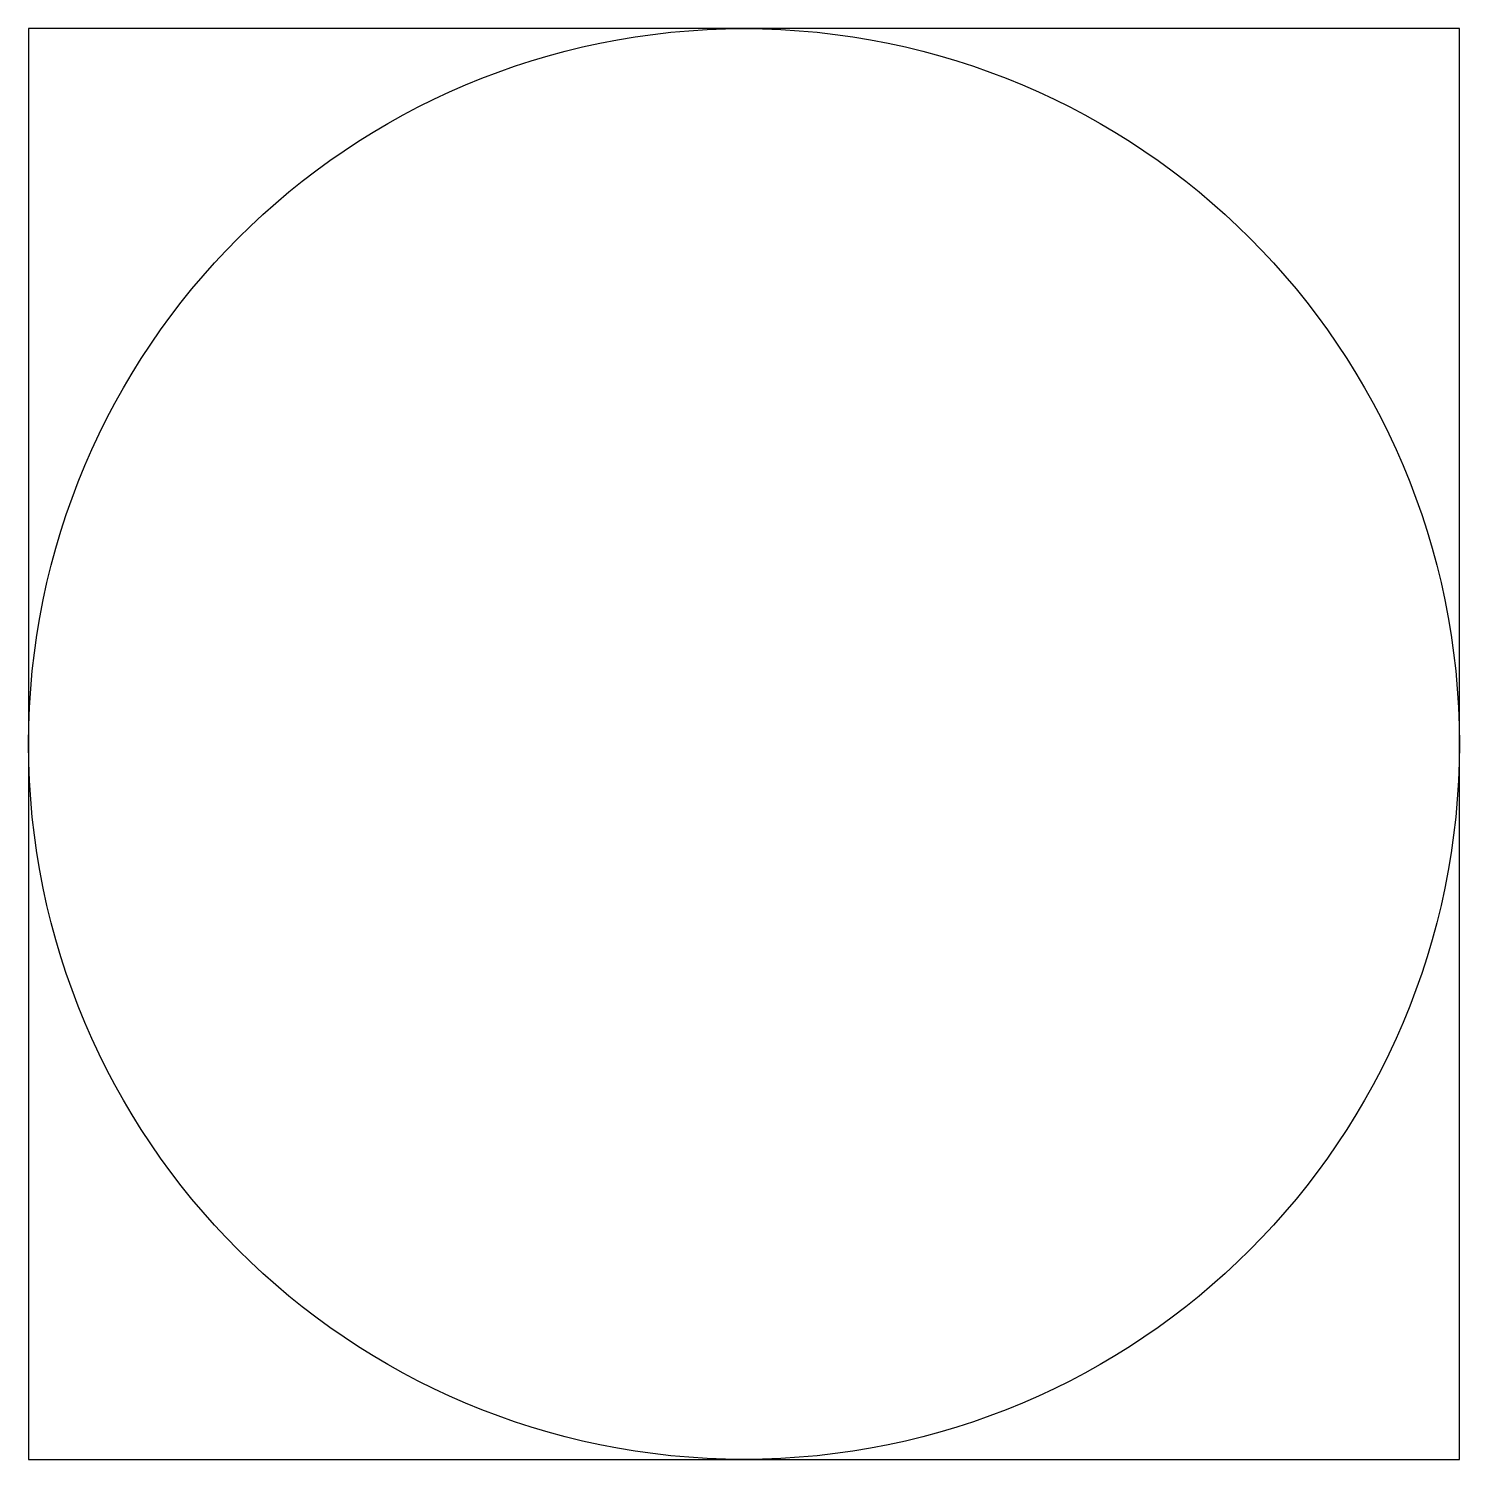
# Model space of a CAD drawing. Extents: x 0 to 200, y 0 to 200.
import ezdxf

# ---------------------------------------------------------------- set-up
doc = ezdxf.new("R2010")
doc.units = 0
doc.header["$MEASUREMENT"] = 0
doc.linetypes.add('SOLID', pattern=[0])
doc.layers.get('0').update_dxf_attribs({"linetype": 'SOLID'})

msp = doc.modelspace()

# ---------------------------------------------------------------- linework, layer by layer
at = {"color": 250, "linetype": 'SOLID'}
msp.add_lwpolyline([(0, 0), (200, 0), (200, 200), (0, 200), (0, 0)], dxfattribs=at)
at = {"linetype": 'Continuous'}
msp.add_circle((100, 100), 100, dxfattribs=at)

doc.saveas('drawing.dxf')
